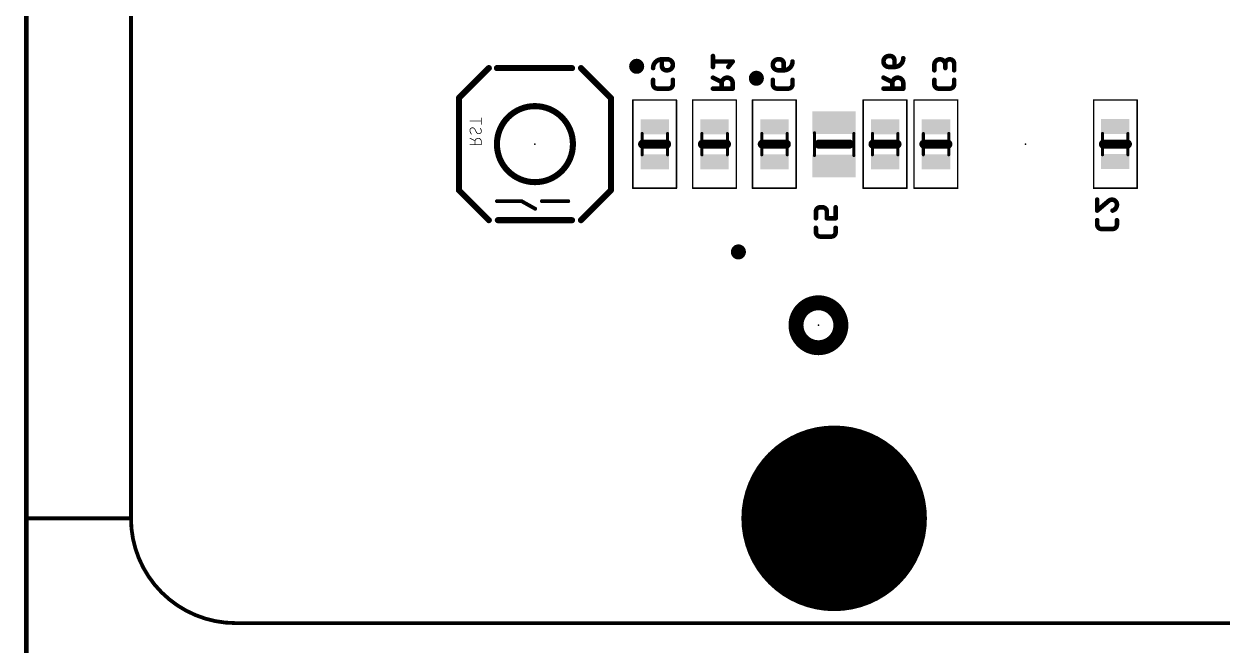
# Model space of a CAD drawing. Extents: x 0 to 305, y 0 to 96.
# Drawn here: x -0.08 to 39.96, y 38.27 to 59.01 of the extents above; entities that cross this region are included whole.
import ezdxf

# ---------------------------------------------------------------- set-up
doc = ezdxf.new("R2010")
doc.units = 0
for name, color, linetype in [('17', 110, 'CONTINUOUS'), ('18', 110, 'CONTINUOUS'), ('20', 31, 'CONTINUOUS'), ('21', 253, 'CONTINUOUS'), ('22', 253, 'CONTINUOUS'), ('24', 53, 'CONTINUOUS'), ('26', 253, 'CONTINUOUS'), ('39', 12, 'CONTINUOUS'), ('40', 132, 'CONTINUOUS'), ('42', 132, 'CONTINUOUS'), ('52', 253, 'CONTINUOUS')]:
    doc.layers.add(name, color=color, linetype=linetype)

# ---------------------------------------------------------------- blocks, each defined once
blk = doc.blocks.new('RECT')
blk.add_solid([(-0.5, -0.5), (0.5, -0.5), (-0.5, 0.5), (0.5, 0.5)])
blk = doc.blocks.new('ROUNDP')
at = {"const_width": 0.5}
blk.add_lwpolyline([(0, -0.25, 1), (0, 0.25, 1), (0, -0.25)], format="xyb", dxfattribs=at)
blk = doc.blocks.new('ROUNDV')
at = {"const_width": 0.5}
blk.add_lwpolyline([(0, -0.25, 1), (0, 0.25, 1), (0, -0.25)], format="xyb", dxfattribs=at)

msp = doc.modelspace()

# ---------------------------------------------------------------- linework, layer by layer
at = {"layer": '20', "const_width": 0.1524}
msp.add_lwpolyline([(0, 3.5), (0, 91.75)], dxfattribs=at)
at = {"layer": '21', "const_width": 0.127}
for points in [[(27, 41.5), (27, 43.5)], [(28, 42.5), (26, 42.5)]]:
    msp.add_lwpolyline(points, dxfattribs=at)
at = {"layer": '21', "const_width": 0.0635}
for points in [[(27.0317, 43.5, 1), (26.9683, 43.5)], [(26, 42.5318, 1), (26, 42.4682)], [(28, 42.4682, 1), (28, 42.5318)], [(26.9683, 41.5, 1), (27.0317, 41.5)]]:
    msp.add_lwpolyline(points, format="xyb", dxfattribs=at)
at = {"layer": '22'}
for points, const_width in [([(18.24, 57.54), (15.73, 57.54)], 0.2032), ([(14.46, 56.54), (14.46, 53.46)], 0.2032), ([(19.54, 53.46), (19.54, 56.54)], 0.2032), ([(21.4, 55), (20.6, 55)], 0.3048), ([(23.4, 55), (22.6, 55)], 0.3048), ([(25.4, 55), (24.6, 55)], 0.3048), ([(26.492, 55), (27.508, 55)], 0.3048), ([(29.1, 55), (28.3, 55)], 0.3048), ([(30.8, 55), (30, 55)], 0.3048), ([(36, 55), (36.8, 55)], 0.3048), ([(15.76, 52.46), (18.24, 52.46)], 0.2032)]:
    msp.add_lwpolyline(points, dxfattribs=dict(at, const_width=const_width))
for points, const_width in [([(15.73, 57.5908, 1), (15.73, 57.4892)], 0.1016), ([(18.24, 57.4892, 1), (18.24, 57.5908)], 0.1016), ([(14.5108, 56.54, 1), (14.4092, 56.54)], 0.1016), ([(19.5908, 56.54, 1), (19.4892, 56.54)], 0.1016), ([(17, 53.73, 1), (17, 56.27, 1), (17, 53.73)], 0.2032), ([(20.6, 55.0762, 1), (20.6, 54.9238)], 0.1524), ([(21.4, 54.9238, 1), (21.4, 55.0762)], 0.1524), ([(22.6, 55.0762, 1), (22.6, 54.9238)], 0.1524), ([(23.4, 54.9238, 1), (23.4, 55.0762)], 0.1524), ([(24.6, 55.0762, 1), (24.6, 54.9238)], 0.1524), ([(25.4, 54.9238, 1), (25.4, 55.0762)], 0.1524), ([(26.492, 55.0762, 1), (26.492, 54.9238)], 0.1524), ([(27.508, 54.9238, 1), (27.508, 55.0762)], 0.1524), ([(28.3, 55.0762, 1), (28.3, 54.9238)], 0.1524), ([(29.1, 54.9238, 1), (29.1, 55.0762)], 0.1524), ([(30, 55.0762, 1), (30, 54.9238)], 0.1524), ([(30.8, 54.9238, 1), (30.8, 55.0762)], 0.1524), ([(36, 55.0762, 1), (36, 54.9238)], 0.1524), ([(36.8, 54.9238, 1), (36.8, 55.0762)], 0.1524), ([(14.4092, 53.46, 1), (14.5108, 53.46)], 0.1016), ([(19.4892, 53.46, 1), (19.5908, 53.46)], 0.1016), ([(15.76, 52.5108, 1), (15.76, 52.4092)], 0.1016), ([(18.24, 52.4092, 1), (18.24, 52.5108)], 0.1016)]:
    msp.add_lwpolyline(points, format="xyb", dxfattribs=dict(at, const_width=const_width))
at = {"layer": '24'}
for p in [(17, 55), (21, 55), (23, 55), (25, 55), (27, 55), (28.7, 55), (30.4, 55), (33.4, 55), (36.4, 55), (26.475, 48.95), (27, 42.5)]:
    msp.add_point(p, dxfattribs=at)
at = {"layer": '26'}
for points, const_width in [([(21.2427, 57.8342, 0.4142), (20.9492, 57.5407)], 0.1524), ([(21.2808, 57.8342, 1), (21.2046, 57.8342)], 0.0762), ([(21.2427, 57.8723, 1), (21.2427, 57.7961)], 0.0762), ([(21.2427, 57.6141, 0.4142), (21.3895, 57.4673)], 0.1524), ([(21.2808, 57.6141, 1), (21.2046, 57.6141)], 0.0762), ([(21.2427, 57.7961, 1), (21.2427, 57.8723)], 0.0762), ([(21.4262, 57.4674, 1), (21.4262, 57.8342)], 0.1524), ([(21.4262, 57.8723, 1), (21.4262, 57.7961)], 0.0762), ([(21.4262, 57.7961, 1), (21.4262, 57.8723)], 0.0762), ([(22.9873, 57.9447, 1), (22.9111, 57.9447)], 0.0762), ([(22.9492, 57.7994, 1), (22.9492, 57.7232)], 0.0762), ([(23.6394, 57.7375, 1), (23.5798, 57.7851)], 0.0762), ([(23.6096, 57.7232, 1), (23.6096, 57.7994)], 0.0762), ([(25.1326, 57.8342, 1), (25.1326, 57.4674)], 0.1524), ([(25.1326, 57.8723, 1), (25.1326, 57.7961)], 0.0762), ([(25.3161, 57.6875, 0.4142), (25.1693, 57.8342)], 0.1524), ([(25.1693, 57.8723, 1), (25.1693, 57.7961)], 0.0762), ([(25.1326, 57.7961, 1), (25.1326, 57.8723)], 0.0762), ([(25.1693, 57.7961, 1), (25.1693, 57.8723)], 0.0762), ([(25.3161, 57.4674, 0.4142), (25.6096, 57.7609)], 0.1524), ([(25.3542, 57.6875, 1), (25.278, 57.6875)], 0.0762), ([(25.278, 57.6875, 1), (25.3542, 57.6875)], 0.0762), ([(25.6477, 57.7609, 1), (25.5715, 57.7609)], 0.0762), ([(28.8326, 57.9447, 1), (28.8326, 57.5778)], 0.1524), ([(28.8326, 57.9828, 1), (28.8326, 57.9066)], 0.0762), ([(29.0161, 57.798, 0.4142), (28.8693, 57.9447)], 0.1524), ([(28.8693, 57.9828, 1), (28.8693, 57.9066)], 0.0762), ([(28.8326, 57.9066, 1), (28.8326, 57.9828)], 0.0762), ([(28.8693, 57.9066, 1), (28.8693, 57.9828)], 0.0762), ([(29.0161, 57.5778, 0.4142), (29.3096, 57.8713)], 0.1524), ([(29.0542, 57.798, 1), (28.978, 57.798)], 0.0762), ([(28.978, 57.798, 1), (29.0542, 57.798)], 0.0762), ([(29.3477, 57.8713, 1), (29.2715, 57.8714)], 0.0762), ([(30.7161, 57.6508, 1), (30.3492, 57.6508)], 0.1524), ([(30.3873, 57.6508, 1), (30.3111, 57.6508)], 0.0762), ([(30.3111, 57.6508, 1), (30.3873, 57.6508)], 0.0762), ([(31.0096, 57.6875, 1), (30.7161, 57.6875)], 0.1524), ([(30.7542, 57.6875, 1), (30.678, 57.6875)], 0.0762), ([(30.678, 57.6875, 1), (30.7542, 57.6875)], 0.0762), ([(30.678, 57.6508, 1), (30.7542, 57.6508)], 0.0762), ([(31.0477, 57.6875, 1), (30.9715, 57.6875)], 0.0762), ([(30.9715, 57.6875, 1), (31.0477, 57.6875)], 0.0762), ([(20.9111, 57.5407, 1), (20.9873, 57.5407)], 0.0762), ([(21.2046, 57.6141, 1), (21.2808, 57.6141)], 0.0762), ([(21.3895, 57.5055, 1), (21.3895, 57.4293)], 0.0762), ([(21.4262, 57.5055, 1), (21.4262, 57.4293)], 0.0762), ([(21.3895, 57.4292, 1), (21.3895, 57.5054)], 0.0762), ([(21.4262, 57.4293, 1), (21.4262, 57.5055)], 0.0762), ([(22.9111, 57.5778, 1), (22.9873, 57.5778)], 0.0762), ([(22.9662, 57.2552, 1), (22.9322, 57.187)], 0.0762), ([(23.6096, 57.0376, 1), (23.2427, 57.0376)], 0.1524), ([(23.4331, 57.6016, 1), (23.4926, 57.554)], 0.0762), ([(25.1326, 57.5055, 1), (25.1326, 57.4293)], 0.0762), ([(25.1326, 57.4293, 1), (25.1326, 57.5055)], 0.0762), ([(25.3161, 57.5055, 1), (25.3161, 57.4293)], 0.0762), ([(25.278, 57.4674, 1), (25.3542, 57.4674)], 0.0762), ([(25.3161, 57.4293, 1), (25.3161, 57.5055)], 0.0762), ([(28.6662, 57.2552, 1), (28.6322, 57.187)], 0.0762), ([(28.8326, 57.6159, 1), (28.8326, 57.5397)], 0.0762), ([(28.8326, 57.5397, 1), (28.8326, 57.6159)], 0.0762), ([(29.3096, 57.0376, 1), (28.9427, 57.0376)], 0.1524), ([(29.0161, 57.6159, 1), (29.0161, 57.5397)], 0.0762), ([(28.978, 57.5778, 1), (29.0542, 57.5778)], 0.0762), ([(29.0161, 57.5397, 1), (29.0161, 57.6159)], 0.0762), ([(30.3111, 57.4674, 1), (30.3873, 57.4674)], 0.0762), ([(30.678, 57.5407, 1), (30.7542, 57.5407)], 0.0762), ([(30.9715, 57.4674, 1), (31.0477, 57.4674)], 0.0762), ([(20.9873, 57.1477, 1), (20.9111, 57.1477)], 0.0762), ([(20.9492, 57.001, 0.4142), (21.096, 56.8542)], 0.1524), ([(20.9873, 57.001, 1), (20.9111, 57.001)], 0.0762), ([(20.9111, 57.001, 1), (20.9873, 57.001)], 0.0762), ([(21.096, 56.8923, 1), (21.096, 56.8161)], 0.0762), ([(21.096, 56.8161, 1), (21.096, 56.8923)], 0.0762), ([(21.4628, 56.8542, 0.4142), (21.6096, 57.001)], 0.1524), ([(21.4628, 56.8923, 1), (21.4628, 56.8161)], 0.0762), ([(21.4628, 56.8161, 1), (21.4628, 56.8923)], 0.0762), ([(21.6477, 57.1477, 1), (21.5715, 57.1477)], 0.0762), ([(21.6477, 57.001, 1), (21.5715, 57.001)], 0.0762), ([(21.5715, 57.001, 1), (21.6477, 57.001)], 0.0762), ([(22.9492, 56.8923, 1), (22.9492, 56.8161)], 0.0762), ([(23.2808, 57.0376, 1), (23.2046, 57.0376)], 0.0762), ([(23.2046, 57.0376, 1), (23.2808, 57.0376)], 0.0762), ([(23.2046, 56.8542, 1), (23.2808, 56.8542)], 0.0762), ([(23.2257, 57.0403, 1), (23.2597, 57.1084)], 0.0762), ([(23.6477, 57.0376, 1), (23.5715, 57.0376)], 0.0762), ([(23.5715, 57.0376, 1), (23.6477, 57.0376)], 0.0762), ([(23.5715, 56.8542, 1), (23.6477, 56.8542)], 0.0762), ([(23.6096, 56.8161, 1), (23.6096, 56.8923)], 0.0762), ([(24.9873, 57.1477, 1), (24.9111, 57.1477)], 0.0762), ([(24.9492, 57.001, 0.4142), (25.096, 56.8542)], 0.1524), ([(24.9873, 57.001, 1), (24.9111, 57.001)], 0.0762), ([(24.9111, 57.001, 1), (24.9873, 57.001)], 0.0762), ([(25.096, 56.8923, 1), (25.096, 56.8161)], 0.0762), ([(25.096, 56.8161, 1), (25.096, 56.8923)], 0.0762), ([(25.4628, 56.8542, 0.4142), (25.6096, 57.001)], 0.1524), ([(25.4628, 56.8923, 1), (25.4628, 56.8161)], 0.0762), ([(25.4628, 56.8161, 1), (25.4628, 56.8923)], 0.0762), ([(25.6477, 57.1477, 1), (25.5715, 57.1477)], 0.0762), ([(25.6477, 57.001, 1), (25.5715, 57.001)], 0.0762), ([(25.5715, 57.001, 1), (25.6477, 57.001)], 0.0762), ([(28.6492, 56.8923, 1), (28.6492, 56.8161)], 0.0762), ([(28.9808, 57.0376, 1), (28.9046, 57.0376)], 0.0762), ([(28.9046, 57.0376, 1), (28.9808, 57.0376)], 0.0762), ([(28.9046, 56.8542, 1), (28.9808, 56.8542)], 0.0762), ([(28.9257, 57.0403, 1), (28.9597, 57.1084)], 0.0762), ([(29.3477, 57.0376, 1), (29.2715, 57.0376)], 0.0762), ([(29.2715, 57.0376, 1), (29.3477, 57.0376)], 0.0762), ([(29.2715, 56.8542, 1), (29.3477, 56.8542)], 0.0762), ([(29.3096, 56.8161, 1), (29.3096, 56.8923)], 0.0762), ([(30.3873, 57.1477, 1), (30.3111, 57.1477)], 0.0762), ([(30.3492, 57.001, 0.4142), (30.496, 56.8542)], 0.1524), ([(30.3873, 57.001, 1), (30.3111, 57.001)], 0.0762), ([(30.3111, 57.001, 1), (30.3873, 57.001)], 0.0762), ([(30.496, 56.8923, 1), (30.496, 56.8161)], 0.0762), ([(30.496, 56.8161, 1), (30.496, 56.8923)], 0.0762), ([(30.8628, 56.8542, 0.4142), (31.0096, 57.001)], 0.1524), ([(30.8628, 56.8923, 1), (30.8628, 56.8161)], 0.0762), ([(30.8628, 56.8161, 1), (30.8628, 56.8923)], 0.0762), ([(31.0477, 57.1477, 1), (30.9715, 57.1477)], 0.0762), ([(31.0477, 57.001, 1), (30.9715, 57.001)], 0.0762), ([(30.9715, 57.001, 1), (31.0477, 57.001)], 0.0762), ([(14.8283, 55.7768, 1), (14.8283, 55.7641)], 0.0127), ([(15.2157, 55.8763, 1), (15.203, 55.8763)], 0.0127), ([(15.203, 55.6646, 1), (15.2157, 55.6646)], 0.0127), ([(15.2093, 55.7641, 1), (15.2093, 55.7768)], 0.0127), ([(14.8219, 55.4625, 1), (14.8346, 55.4625)], 0.0127), ([(14.913, 55.5471, 0.4142), (14.8283, 55.4625)], 0.0254), ([(14.8283, 55.4625, 0.2), (14.8812, 55.3355)], 0.0254), ([(14.8346, 55.4625, 1), (14.822, 55.4625)], 0.0127), ([(14.8767, 55.3309, 1), (14.8857, 55.34)], 0.0127), ([(14.987, 55.5048, 0.2656), (14.913, 55.5471)], 0.0254), ([(14.913, 55.5535, 1), (14.913, 55.5408)], 0.0127), ([(14.913, 55.5408, 1), (14.913, 55.5535)], 0.0127), ([(14.9926, 55.5078, 1), (14.9815, 55.5017)], 0.0127), ([(14.9816, 55.5016, 1), (14.9925, 55.508)], 0.0127), ([(15.0506, 55.3884, 0.2656), (15.1246, 55.346)], 0.0254), ([(15.056, 55.3916, 1), (15.0451, 55.3851)], 0.0127), ([(15.045, 55.3853, 1), (15.0561, 55.3914)], 0.0127), ([(15.1246, 55.346, 0.4142), (15.2093, 55.4307)], 0.0254), ([(15.1246, 55.3524, 1), (15.1246, 55.3397)], 0.0127), ([(15.1246, 55.3397, 1), (15.1246, 55.3524)], 0.0127), ([(15.1826, 55.5298, 1), (15.1725, 55.5221)], 0.0127), ([(15.2093, 55.4307, 0.1623), (15.1776, 55.526)], 0.0254), ([(15.2157, 55.4307, 1), (15.203, 55.4307)], 0.0127), ([(15.203, 55.4307, 1), (15.2157, 55.4307)], 0.0127), ([(14.8311, 55.2013, 1), (14.8255, 55.19)], 0.0127), ([(14.8283, 54.9903, 1), (14.8283, 54.9776)], 0.0127), ([(15.2093, 55.0898, 1), (14.9976, 55.0898)], 0.0254), ([(15.004, 55.0898, 1), (14.9913, 55.0898)], 0.0127), ([(14.9913, 55.0898, 1), (15.004, 55.0898)], 0.0127), ([(14.9913, 54.984, 1), (15.004, 54.984)], 0.0127), ([(14.9948, 55.1053, 1), (15.0005, 55.1167)], 0.0127), ([(15.2157, 55.0898, 1), (15.203, 55.0898)], 0.0127), ([(15.203, 55.0898, 1), (15.2157, 55.0898)], 0.0127), ([(15.203, 54.984, 1), (15.2157, 54.984)], 0.0127), ([(15.2093, 54.9776, 1), (15.2093, 54.9903)], 0.0127), ([(26.5372, 52.8918, 0.4142), (26.3904, 52.745)], 0.1524), ([(26.5372, 52.9299, 1), (26.5372, 52.8537)], 0.0762), ([(26.5372, 52.8537, 1), (26.5372, 52.9299)], 0.0762), ([(26.7573, 52.745, 0.4142), (26.6105, 52.8918)], 0.1524), ([(26.6105, 52.9299, 1), (26.6105, 52.8537)], 0.0762), ([(26.6105, 52.8537, 1), (26.6105, 52.9299)], 0.0762), ([(27.0889, 52.8918, 1), (27.0127, 52.8918)], 0.0762), ([(35.8285, 53.1458, 1), (35.7523, 53.1458)], 0.0762), ([(36.2857, 53.1458, 0.2053), (36.1573, 53.0908)], 0.1524), ([(36.1297, 53.117, 1), (36.1849, 53.0645)], 0.0762), ([(36.182, 53.0617, 1), (36.1326, 53.1198)], 0.0762), ([(36.4508, 52.9807, 0.4142), (36.2857, 53.1458)], 0.1524), ([(36.2857, 53.1839, 1), (36.2857, 53.1077)], 0.0762), ([(36.304, 52.7789, 0.3252), (36.4508, 52.9807)], 0.1524), ([(36.2923, 52.8152, 1), (36.3158, 52.7427)], 0.0762), ([(36.2857, 53.1077, 1), (36.2857, 53.1839)], 0.0762), ([(36.4889, 52.9807, 1), (36.4127, 52.9807)], 0.0762), ([(36.4127, 52.9807, 1), (36.4889, 52.9807)], 0.0762), ([(26.4285, 52.745, 1), (26.3523, 52.745)], 0.0762), ([(26.3523, 52.745, 1), (26.4285, 52.745)], 0.0762), ([(26.3523, 52.5249, 1), (26.4285, 52.5249)], 0.0762), ([(26.7954, 52.745, 1), (26.7192, 52.745)], 0.0762), ([(26.7192, 52.745, 1), (26.7954, 52.745)], 0.0762), ([(26.7573, 52.563, 1), (26.7573, 52.4868)], 0.0762), ([(26.7192, 52.5249, 1), (26.7954, 52.5249)], 0.0762), ([(27.0127, 52.5249, 1), (27.0889, 52.5249)], 0.0762), ([(27.0508, 52.4868, 1), (27.0508, 52.563)], 0.0762), ([(35.7657, 52.8079, 1), (35.8151, 52.7499)], 0.0762), ([(35.7523, 52.7789, 1), (35.8285, 52.7789)], 0.0762), ([(35.8285, 52.4593, 1), (35.7523, 52.4593)], 0.0762), ([(36.4889, 52.4593, 1), (36.4127, 52.4593)], 0.0762), ([(26.4285, 52.2053, 1), (26.3523, 52.2053)], 0.0762), ([(26.3904, 52.0585, 0.4142), (26.5372, 51.9118)], 0.1524), ([(26.4285, 52.0585, 1), (26.3523, 52.0585)], 0.0762), ([(26.3523, 52.0585, 1), (26.4285, 52.0585)], 0.0762), ([(26.904, 51.9118, 0.4142), (27.0508, 52.0585)], 0.1524), ([(27.0889, 52.2053, 1), (27.0127, 52.2053)], 0.0762), ([(27.0889, 52.0585, 1), (27.0127, 52.0585)], 0.0762), ([(27.0127, 52.0585, 1), (27.0889, 52.0585)], 0.0762), ([(35.7904, 52.3125, 0.4142), (35.9372, 52.1658)], 0.1524), ([(35.8285, 52.3125, 1), (35.7523, 52.3125)], 0.0762), ([(35.7523, 52.3125, 1), (35.8285, 52.3125)], 0.0762), ([(35.9372, 52.2039, 1), (35.9372, 52.1277)], 0.0762), ([(35.9372, 52.1277, 1), (35.9372, 52.2039)], 0.0762), ([(36.304, 52.1658, 0.4142), (36.4508, 52.3125)], 0.1524), ([(36.304, 52.2039, 1), (36.304, 52.1277)], 0.0762), ([(36.304, 52.1277, 1), (36.304, 52.2039)], 0.0762), ([(36.4889, 52.3125, 1), (36.4127, 52.3125)], 0.0762), ([(36.4127, 52.3125, 1), (36.4889, 52.3125)], 0.0762), ([(26.5372, 51.9499, 1), (26.5372, 51.8737)], 0.0762), ([(26.5372, 51.8737, 1), (26.5372, 51.9499)], 0.0762), ([(26.904, 51.9499, 1), (26.904, 51.8737)], 0.0762), ([(26.904, 51.8737, 1), (26.904, 51.9499)], 0.0762)]:
    msp.add_lwpolyline(points, format="xyb", dxfattribs=dict(at, const_width=const_width))
for points, const_width in [([(21.2427, 57.8342), (21.2427, 57.6141)], 0.1524), ([(21.4262, 57.8342), (21.2427, 57.8342)], 0.1524), ([(22.9492, 57.5778), (22.9492, 57.9447)], 0.1524), ([(23.6096, 57.7613), (22.9492, 57.7613)], 0.1524), ([(23.4628, 57.5778), (23.6096, 57.7613)], 0.1524), ([(25.1693, 57.8342), (25.1326, 57.8342)], 0.1524), ([(25.3161, 57.4674), (25.3161, 57.6875)], 0.1524), ([(28.8693, 57.9447), (28.8326, 57.9447)], 0.1524), ([(29.0161, 57.5778), (29.0161, 57.798)], 0.1524), ([(30.3492, 57.4674), (30.3492, 57.6508)], 0.1524), ([(30.7161, 57.6875), (30.7161, 57.5407)], 0.1524), ([(31.0096, 57.4674), (31.0096, 57.6875)], 0.1524), ([(21.3895, 57.4674), (21.4262, 57.4674)], 0.1524), ([(22.9492, 57.2211), (23.2427, 57.0743)], 0.1524), ([(25.1326, 57.4674), (25.3161, 57.4674)], 0.1524), ([(28.6492, 57.2211), (28.9427, 57.0743)], 0.1524), ([(28.8326, 57.5778), (29.0161, 57.5778)], 0.1524), ([(20.9492, 57.1477), (20.9492, 57.001)], 0.1524), ([(21.096, 56.8542), (21.4628, 56.8542)], 0.1524), ([(21.6096, 57.001), (21.6096, 57.1477)], 0.1524), ([(22.9492, 56.8542), (23.6096, 56.8542)], 0.1524), ([(23.2427, 57.0376), (23.2427, 56.8542)], 0.1524), ([(23.6096, 56.8542), (23.6096, 57.0376)], 0.1524), ([(24.9492, 57.1477), (24.9492, 57.001)], 0.1524), ([(25.096, 56.8542), (25.4628, 56.8542)], 0.1524), ([(25.6096, 57.001), (25.6096, 57.1477)], 0.1524), ([(28.6492, 56.8542), (29.3096, 56.8542)], 0.1524), ([(28.9427, 57.0376), (28.9427, 56.8542)], 0.1524), ([(29.3096, 56.8542), (29.3096, 57.0376)], 0.1524), ([(30.3492, 57.1477), (30.3492, 57.001)], 0.1524), ([(30.496, 56.8542), (30.8628, 56.8542)], 0.1524), ([(31.0096, 57.001), (31.0096, 57.1477)], 0.1524), ([(14.8283, 55.7705), (15.2093, 55.7705)], 0.0254), ([(15.2093, 55.6646), (15.2093, 55.8763)], 0.0254), ([(14.987, 55.5048), (15.0506, 55.3884)], 0.0254), ([(14.8283, 55.1957), (14.9976, 55.111)], 0.0254), ([(14.8283, 54.984), (15.2093, 54.984)], 0.0254), ([(14.9976, 55.0898), (14.9976, 54.984)], 0.0254), ([(15.2093, 54.984), (15.2093, 55.0898)], 0.0254), ([(26.5372, 52.8918), (26.6105, 52.8918)], 0.1524), ([(27.0508, 52.5249), (27.0508, 52.8918)], 0.1524), ([(35.7904, 52.7789), (35.7904, 53.1458)], 0.1524), ([(36.1573, 53.0908), (35.7904, 52.7789)], 0.1524), ([(26.3904, 52.5249), (26.3904, 52.745)], 0.1524), ([(26.7573, 52.745), (26.7573, 52.5249)], 0.1524), ([(26.7573, 52.5249), (27.0508, 52.5249)], 0.1524), ([(35.7904, 52.4593), (35.7904, 52.3125)], 0.1524), ([(36.4508, 52.3125), (36.4508, 52.4593)], 0.1524), ([(26.3904, 52.2053), (26.3904, 52.0585)], 0.1524), ([(27.0508, 52.0585), (27.0508, 52.2053)], 0.1524), ([(35.9372, 52.1658), (36.304, 52.1658)], 0.1524), ([(26.5372, 51.9118), (26.904, 51.9118)], 0.1524)]:
    msp.add_lwpolyline(points, dxfattribs=dict(at, const_width=const_width))
at = {"layer": '39', "const_width": 0.127}
for points in [[(0, 42.5), (0, 91.5)], [(3.5, 42.5), (3.5, 91.5)], [(3.5, 42.5), (0, 42.5)], [(85, 39), (7, 39)]]:
    msp.add_lwpolyline(points, dxfattribs=at)
at = {"layer": '39'}
for points, const_width in [([(0, 42.5318, 1), (0, 42.4682)], 0.0635), ([(-0.0318, 42.5, 1), (0.0318, 42.5)], 0.0635), ([(3.5318, 42.5, 1), (3.4682, 42.5)], 0.0635), ([(3.4682, 42.5, 1), (3.5318, 42.5)], 0.0635), ([(3.5, 42.5, 0.4142), (7, 39)], 0.127), ([(3.5, 42.4682, 1), (3.5, 42.5318)], 0.0635), ([(7, 39.0318, 1), (7, 38.9682)], 0.0635), ([(7, 38.9682, 1), (7, 39.0318)], 0.0635)]:
    msp.add_lwpolyline(points, format="xyb", dxfattribs=dict(at, const_width=const_width))
at = {"layer": '40', "const_width": 0.0508}
for points in [[(21.729, 56.473), (20.271, 56.473)], [(20.271, 56.473), (20.271, 53.527)], [(21.729, 53.527), (21.729, 56.473)], [(23.729, 56.473), (22.271, 56.473)], [(22.271, 56.473), (22.271, 53.527)], [(23.729, 53.527), (23.729, 56.473)], [(25.729, 56.473), (24.271, 56.473)], [(24.271, 56.473), (24.271, 53.527)], [(25.729, 53.527), (25.729, 56.473)], [(29.429, 56.473), (27.971, 56.473)], [(27.971, 56.473), (27.971, 53.527)], [(29.429, 53.527), (29.429, 56.473)], [(31.129, 56.473), (29.671, 56.473)], [(29.671, 56.473), (29.671, 53.527)], [(31.129, 53.527), (31.129, 56.473)], [(35.671, 56.473), (35.671, 53.527)], [(37.129, 56.473), (35.671, 56.473)], [(37.129, 53.527), (37.129, 56.473)], [(20.271, 53.527), (21.729, 53.527)], [(22.271, 53.527), (23.729, 53.527)], [(24.271, 53.527), (25.729, 53.527)], [(27.971, 53.527), (29.429, 53.527)], [(29.671, 53.527), (31.129, 53.527)], [(35.671, 53.527), (37.129, 53.527)]]:
    msp.add_lwpolyline(points, dxfattribs=at)
at = {"layer": '40'}
for points, const_width in [([(20.271, 56.4857, 1), (20.271, 56.4603)], 0.0254), ([(20.2837, 56.473, 1), (20.2583, 56.473)], 0.0254), ([(21.7417, 56.473, 1), (21.7163, 56.473)], 0.0254), ([(21.729, 56.4603, 1), (21.729, 56.4857)], 0.0254), ([(22.271, 56.4857, 1), (22.271, 56.4603)], 0.0254), ([(22.2837, 56.473, 1), (22.2583, 56.473)], 0.0254), ([(23.7417, 56.473, 1), (23.7163, 56.473)], 0.0254), ([(23.729, 56.4603, 1), (23.729, 56.4857)], 0.0254), ([(24.271, 56.4857, 1), (24.271, 56.4603)], 0.0254), ([(24.2837, 56.473, 1), (24.2583, 56.473)], 0.0254), ([(25.7417, 56.473, 1), (25.7163, 56.473)], 0.0254), ([(25.729, 56.4603, 1), (25.729, 56.4857)], 0.0254), ([(27.971, 56.4857, 1), (27.971, 56.4603)], 0.0254), ([(27.9837, 56.473, 1), (27.9583, 56.473)], 0.0254), ([(29.4417, 56.473, 1), (29.4163, 56.473)], 0.0254), ([(29.429, 56.4603, 1), (29.429, 56.4857)], 0.0254), ([(29.671, 56.4857, 1), (29.671, 56.4603)], 0.0254), ([(29.6837, 56.473, 1), (29.6583, 56.473)], 0.0254), ([(31.1417, 56.473, 1), (31.1163, 56.473)], 0.0254), ([(31.129, 56.4603, 1), (31.129, 56.4857)], 0.0254), ([(35.6837, 56.473, 1), (35.6583, 56.473)], 0.0254), ([(35.671, 56.4857, 1), (35.671, 56.4603)], 0.0254), ([(37.1417, 56.473, 1), (37.1163, 56.473)], 0.0254), ([(37.129, 56.4603, 1), (37.129, 56.4857)], 0.0254), ([(20.271, 53.5397, 1), (20.271, 53.5143)], 0.0254), ([(20.2583, 53.527, 1), (20.2837, 53.527)], 0.0254), ([(21.7163, 53.527, 1), (21.7417, 53.527)], 0.0254), ([(21.729, 53.5143, 1), (21.729, 53.5397)], 0.0254), ([(22.271, 53.5397, 1), (22.271, 53.5143)], 0.0254), ([(22.2583, 53.527, 1), (22.2837, 53.527)], 0.0254), ([(23.7163, 53.527, 1), (23.7417, 53.527)], 0.0254), ([(23.729, 53.5143, 1), (23.729, 53.5397)], 0.0254), ([(24.271, 53.5397, 1), (24.271, 53.5143)], 0.0254), ([(24.2583, 53.527, 1), (24.2837, 53.527)], 0.0254), ([(25.7163, 53.527, 1), (25.7417, 53.527)], 0.0254), ([(25.729, 53.5143, 1), (25.729, 53.5397)], 0.0254), ([(27.971, 53.5397, 1), (27.971, 53.5143)], 0.0254), ([(27.9583, 53.527, 1), (27.9837, 53.527)], 0.0254), ([(29.4163, 53.527, 1), (29.4417, 53.527)], 0.0254), ([(29.429, 53.5143, 1), (29.429, 53.5397)], 0.0254), ([(29.671, 53.5397, 1), (29.671, 53.5143)], 0.0254), ([(29.6583, 53.527, 1), (29.6837, 53.527)], 0.0254), ([(31.1163, 53.527, 1), (31.1417, 53.527)], 0.0254), ([(31.129, 53.5143, 1), (31.129, 53.5397)], 0.0254), ([(35.671, 53.5397, 1), (35.671, 53.5143)], 0.0254), ([(35.6583, 53.527, 1), (35.6837, 53.527)], 0.0254), ([(37.1163, 53.527, 1), (37.1417, 53.527)], 0.0254), ([(37.129, 53.5143, 1), (37.129, 53.5397)], 0.0254), ([(26.475, 49.7, 0.4142), (25.725, 48.95)], 0.5), ([(27.225, 48.95, 0.4142), (26.475, 49.7)], 0.5), ([(26.475, 49.825, 1), (26.475, 49.575)], 0.25), ([(26.475, 49.575, 1), (26.475, 49.825)], 0.25), ([(25.725, 48.95, 0.4142), (26.475, 48.2)], 0.5), ([(25.85, 48.95, 1), (25.6, 48.95)], 0.25), ([(25.6, 48.95, 1), (25.85, 48.95)], 0.25), ([(26.475, 48.2, 0.4142), (27.225, 48.95)], 0.5), ([(27.35, 48.95, 1), (27.1, 48.95)], 0.25), ([(27.1, 48.95, 1), (27.35, 48.95)], 0.25), ([(26.475, 48.325, 1), (26.475, 48.075)], 0.25), ([(26.475, 48.075, 1), (26.475, 48.325)], 0.25), ([(27, 40.325, 1), (27, 44.675, 1), (27, 40.325)], 0.127)]:
    msp.add_lwpolyline(points, format="xyb", dxfattribs=dict(at, const_width=const_width))
at = {"layer": '42'}
for points, const_width in [([(26.475, 49.7, 0.4142), (25.725, 48.95)], 0.4826), ([(27.225, 48.95, 0.4142), (26.475, 49.7)], 0.4826), ([(26.475, 49.8207, 1), (26.475, 49.5794)], 0.2413), ([(26.475, 49.5794, 1), (26.475, 49.8207)], 0.2413), ([(25.725, 48.95, 0.4142), (26.475, 48.2)], 0.4826), ([(25.8457, 48.95, 1), (25.6044, 48.95)], 0.2413), ([(25.6044, 48.95, 1), (25.8457, 48.95)], 0.2413), ([(26.475, 48.2, 0.4142), (27.225, 48.95)], 0.4826), ([(27.3457, 48.95, 1), (27.1044, 48.95)], 0.2413), ([(27.1044, 48.95, 1), (27.3457, 48.95)], 0.2413), ([(26.475, 48.3207, 1), (26.475, 48.0794)], 0.2413), ([(26.475, 48.0794, 1), (26.475, 48.3207)], 0.2413)]:
    msp.add_lwpolyline(points, format="xyb", dxfattribs=dict(at, const_width=const_width))
at = {"layer": '52'}
for points, const_width in [([(15.46, 57.54), (14.46, 56.54)], 0.2032), ([(19.54, 56.54), (18.54, 57.54)], 0.2032), ([(20.581, 54.644), (20.581, 55.356)], 0.1016), ([(21.432, 54.644), (21.432, 55.356)], 0.1016), ([(22.581, 54.644), (22.581, 55.356)], 0.1016), ([(23.432, 54.644), (23.432, 55.356)], 0.1016), ([(24.581, 54.644), (24.581, 55.356)], 0.1016), ([(25.432, 54.644), (25.432, 55.356)], 0.1016), ([(26.34, 55.381), (26.34, 54.619)], 0.1016), ([(27.66, 55.356), (27.66, 54.619)], 0.1016), ([(28.281, 54.644), (28.281, 55.356)], 0.1016), ([(29.132, 54.644), (29.132, 55.356)], 0.1016), ([(29.981, 54.644), (29.981, 55.356)], 0.1016), ([(30.832, 54.644), (30.832, 55.356)], 0.1016), ([(35.968, 55.356), (35.968, 54.644)], 0.1016), ([(36.819, 55.356), (36.819, 54.644)], 0.1016), ([(14.46, 53.46), (15.46, 52.46)], 0.2032), ([(18.54, 52.46), (19.54, 53.46)], 0.2032), ([(15.73, 53.095), (16.555, 53.095)], 0.127), ([(16.555, 53.095), (17.01, 52.84)], 0.127), ([(17.23, 53.095), (18.115, 53.095)], 0.127)]:
    msp.add_lwpolyline(points, dxfattribs=dict(at, const_width=const_width))
for points, const_width in [([(15.4959, 57.5041, 1), (15.4241, 57.5759)], 0.1016), ([(18.5759, 57.5759, 1), (18.5041, 57.5041)], 0.1016), ([(14.4241, 56.5759, 1), (14.4959, 56.5041)], 0.1016), ([(19.5041, 56.5041, 1), (19.5759, 56.5759)], 0.1016), ([(20.6064, 55.356, 1), (20.5556, 55.356)], 0.0508), ([(21.4574, 55.356, 1), (21.4066, 55.356)], 0.0508), ([(22.6064, 55.356, 1), (22.5556, 55.356)], 0.0508), ([(23.4574, 55.356, 1), (23.4066, 55.356)], 0.0508), ([(24.6064, 55.356, 1), (24.5556, 55.356)], 0.0508), ([(25.4574, 55.356, 1), (25.4066, 55.356)], 0.0508), ([(26.3654, 55.381, 1), (26.3146, 55.381)], 0.0508), ([(27.6854, 55.356, 1), (27.6346, 55.356)], 0.0508), ([(28.3064, 55.356, 1), (28.2556, 55.356)], 0.0508), ([(29.1574, 55.356, 1), (29.1066, 55.356)], 0.0508), ([(30.0064, 55.356, 1), (29.9556, 55.356)], 0.0508), ([(30.8574, 55.356, 1), (30.8066, 55.356)], 0.0508), ([(35.9934, 55.356, 1), (35.9426, 55.356)], 0.0508), ([(36.8444, 55.356, 1), (36.7936, 55.356)], 0.0508), ([(20.5556, 54.644, 1), (20.6064, 54.644)], 0.0508), ([(21.4066, 54.644, 1), (21.4574, 54.644)], 0.0508), ([(22.5556, 54.644, 1), (22.6064, 54.644)], 0.0508), ([(23.4066, 54.644, 1), (23.4574, 54.644)], 0.0508), ([(24.5556, 54.644, 1), (24.6064, 54.644)], 0.0508), ([(25.4066, 54.644, 1), (25.4574, 54.644)], 0.0508), ([(26.3146, 54.619, 1), (26.3654, 54.619)], 0.0508), ([(27.6346, 54.619, 1), (27.6854, 54.619)], 0.0508), ([(28.2556, 54.644, 1), (28.3064, 54.644)], 0.0508), ([(29.1066, 54.644, 1), (29.1574, 54.644)], 0.0508), ([(29.9556, 54.644, 1), (30.0064, 54.644)], 0.0508), ([(30.8066, 54.644, 1), (30.8574, 54.644)], 0.0508), ([(35.9426, 54.644, 1), (35.9934, 54.644)], 0.0508), ([(36.7936, 54.644, 1), (36.8444, 54.644)], 0.0508), ([(14.4959, 53.4959, 1), (14.4241, 53.4241)], 0.1016), ([(19.5759, 53.4241, 1), (19.5041, 53.4959)], 0.1016), ([(15.73, 53.1268, 1), (15.73, 53.0633)], 0.0635), ([(16.5705, 53.1227, 1), (16.5395, 53.0673)], 0.0635), ([(16.555, 53.0633, 1), (16.555, 53.1268)], 0.0635), ([(16.9945, 52.8123, 1), (17.0255, 52.8677)], 0.0635), ([(17.23, 53.1268, 1), (17.23, 53.0633)], 0.0635), ([(18.115, 53.0633, 1), (18.115, 53.1268)], 0.0635), ([(15.4241, 52.4241, 1), (15.4959, 52.4959)], 0.1016), ([(18.5041, 52.4959, 1), (18.5759, 52.4241)], 0.1016)]:
    msp.add_lwpolyline(points, format="xyb", dxfattribs=dict(at, const_width=const_width))

# ---------------------------------------------------------------- block references
at = {"layer": '17', "xscale": 6.2, "yscale": 6.2, "rotation": 180}
msp.add_blockref('ROUNDP', (27, 42.5), dxfattribs=at)
msp.add_blockref('ROUNDP', (27, 42.5), dxfattribs=at)
at = {"layer": '18', "xscale": 0.5024, "yscale": 0.5024}
for p in [(20.4, 57.6), (20.4, 57.6), (24.4, 57.2), (24.4, 57.2), (23.8, 51.4), (23.8, 51.4)]:
    msp.add_blockref('ROUNDV', p, dxfattribs=at)
at = {"layer": '52'}
for p, xscale, yscale, rotation in [((26.9989, 55.7172), 0.7501, 1.4501, 270), ((21.0051, 55.5802), 0.5001, 0.95, 90), ((23.0051, 55.5802), 0.5001, 0.95, 90), ((25.0051, 55.5802), 0.5001, 0.95, 90), ((28.7051, 55.5802), 0.5001, 0.95, 90), ((30.4051, 55.5802), 0.5001, 0.95, 90), ((36.3949, 55.5882), 0.5001, 0.95, 270), ((21.0051, 54.4119), 0.5001, 0.95, 90), ((23.0051, 54.4119), 0.5001, 0.95, 90), ((25.0051, 54.4119), 0.5001, 0.95, 90), ((26.9989, 54.2694), 0.7501, 1.4501, 270), ((28.7051, 54.4119), 0.5001, 0.95, 90), ((30.4051, 54.4119), 0.5001, 0.95, 90), ((36.3949, 54.4198), 0.5001, 0.95, 270)]:
    msp.add_blockref('RECT', p, dxfattribs=dict(at, xscale=xscale, yscale=yscale, rotation=rotation))

doc.saveas('drawing.dxf')
